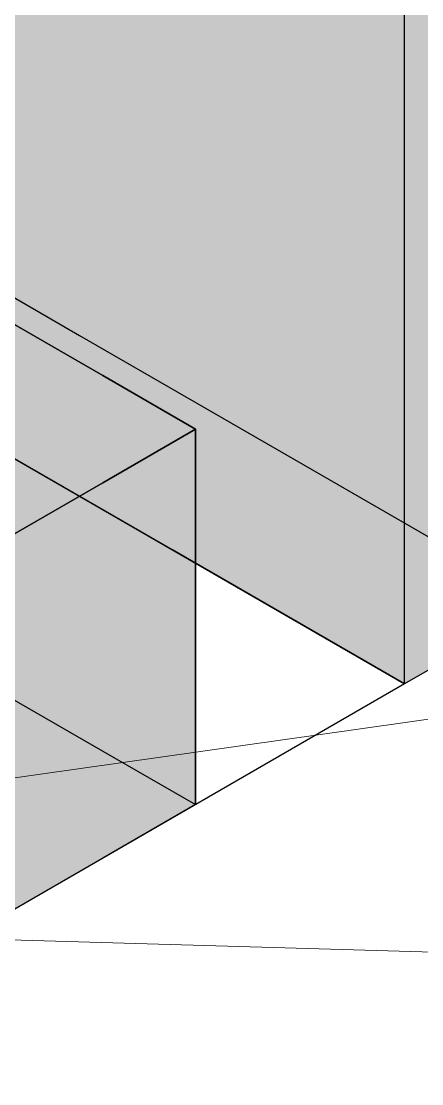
# Model space of a CAD drawing. Header units: metres. Extents: x 0 to 24.2, y -20 to 5.6.
# Drawn here: x 13.344 to 13.717, y -17.648 to -16.657 of the extents above; entities that cross this region are included whole.
import ezdxf

# ---------------------------------------------------------------- set-up
doc = ezdxf.new("R2010")
doc.units = ezdxf.units.M
doc.header["$LTSCALE"] = 0.25
doc.layers.add('ISO-ARISTAS', color=8, linetype='CONTINUOUS')
doc.layers.add('ISO-CONCRETO-SUP', color=254, linetype='CONTINUOUS', true_color=0xe8e8e8)
doc.layers.add('LLAMADAS', color=30, linetype='CONTINUOUS', lineweight=18)

msp = doc.modelspace()

# ---------------------------------------------------------------- linework, layer by layer
at = {"layer": 'ISO-ARISTAS', "color": 250}
for p, q in [((13.70131, -16.775), (13.70131, -16.525)), ((13.70131, -16.775), (13.70131, -16.525)), ((12.83529, -16.775), (13.70131, -17.275)), ((13.70131, -17.025), (13.70131, -16.775)), ((13.70131, -17.025), (13.70131, -16.775)), ((13.1817, -16.825), (13.39821, -16.95)), ((13.1817, -16.825), (13.39821, -16.95)), ((13.41986, -16.9875), (13.33325, -16.9375)), ((13.33325, -16.9375), (13.41986, -16.9875)), ((13.39821, -16.95), (13.61471, -17.075)), ((13.39821, -16.95), (13.61471, -17.075)), ((13.50646, -17.0375), (13.41986, -16.9875)), ((13.41986, -16.9875), (13.50646, -17.0375)), ((13.48481, -17.15), (13.2683, -17.025)), ((13.2683, -17.025), (13.48481, -17.15)), ((13.70131, -17.275), (13.70131, -17.025)), ((13.70131, -17.275), (13.70131, -17.025)), ((13.41986, -17.0875), (13.50646, -17.0375)), ((13.50646, -17.0375), (13.41986, -17.0875)), ((13.50646, -17.15417), (13.50646, -17.0375)), ((13.50646, -17.0375), (13.50646, -17.15417)), ((13.61471, -17.075), (13.83122, -17.2)), ((13.61471, -17.075), (13.83122, -17.2)), ((13.33325, -17.1375), (13.41986, -17.0875)), ((13.41986, -17.0875), (13.33325, -17.1375)), ((13.70131, -17.275), (13.48481, -17.15)), ((13.48481, -17.15), (13.70131, -17.275)), ((13.50646, -17.27083), (13.50646, -17.15417)), ((13.50646, -17.15417), (13.50646, -17.27083)), ((13.83122, -17.2), (13.70131, -17.275)), ((13.83122, -17.2), (13.70131, -17.275)), ((13.70131, -17.275), (12.01256, -18.25)), ((13.50646, -17.3875), (13.50646, -17.27083)), ((13.50646, -17.27083), (13.50646, -17.3875)), ((13.33325, -17.2875), (13.41986, -17.3375)), ((13.33325, -17.2875), (13.41986, -17.3375)), ((13.41986, -17.3375), (13.50646, -17.3875)), ((13.41986, -17.3375), (13.50646, -17.3875)), ((13.50646, -17.3875), (13.41986, -17.4375)), ((13.50646, -17.3875), (13.41986, -17.4375)), ((13.41986, -17.4375), (13.33325, -17.4875)), ((13.41986, -17.4375), (13.33325, -17.4875))]:
    msp.add_line(p, q, dxfattribs=at)
at = {"layer": 'ISO-CONCRETO-SUP', "true_color": 0xbcb7ad}
for points in [[(13.1817, -16.575), (13.39821, -16.7), (13.1817, -16.325), (13.39821, -16.45)], [(13.61471, -16.575), (13.83122, -16.7), (13.61471, -16.325), (13.83122, -16.45)], [(13.48481, -16.65), (13.70131, -16.775), (13.48481, -16.4), (13.70131, -16.525)], [(13.39821, -16.7), (13.61471, -16.825), (13.39821, -16.45), (13.61471, -16.575)], [(13.2683, -16.775), (13.48481, -16.9), (13.2683, -16.525), (13.48481, -16.65)], [(13.1817, -16.825), (13.39821, -16.95), (13.1817, -16.575), (13.39821, -16.7)], [(13.61471, -16.825), (13.83122, -16.95), (13.61471, -16.575), (13.83122, -16.7)], [(13.48481, -16.9), (13.70131, -17.025), (13.48481, -16.65), (13.70131, -16.775)], [(13.39821, -16.95), (13.61471, -17.075), (13.39821, -16.7), (13.61471, -16.825)], [(13.2683, -17.025), (13.48481, -17.15), (13.2683, -16.775), (13.48481, -16.9)], [(13.61471, -17.075), (13.83122, -17.2), (13.61471, -16.825), (13.83122, -16.95)], [(13.48481, -17.15), (13.70131, -17.275), (13.48481, -16.9), (13.70131, -17.025)]]:
    msp.add_solid(points, dxfattribs=at)
at = {"layer": 'ISO-CONCRETO-SUP', "true_color": 0xa8a49b}
for points in [[(13.83122, -16.7), (13.70131, -16.775), (13.83122, -16.45), (13.70131, -16.525)], [(13.83122, -16.95), (13.70131, -17.025), (13.83122, -16.7), (13.70131, -16.775)], [(13.83122, -17.2), (13.70131, -17.275), (13.83122, -16.95), (13.70131, -17.025)]]:
    msp.add_solid(points, dxfattribs=at)
at = {"layer": 'ISO-CONCRETO-SUP', "true_color": 0xd0cbc0}
for points in [[(13.1817, -16.825), (13.39821, -16.95), (13.05179, -16.9), (13.2683, -17.025)], [(13.39821, -16.95), (13.61471, -17.075), (13.2683, -17.025), (13.48481, -17.15)], [(13.61471, -17.075), (13.83122, -17.2), (13.48481, -17.15), (13.70131, -17.275)]]:
    msp.add_solid(points, dxfattribs=at)
at = {"layer": 'ISO-CONCRETO-SUP', "true_color": 0xa7a7a3}
for points in [[(13.33325, -16.9375), (13.41986, -16.9875), (13.24665, -16.9875), (13.33325, -17.0375)], [(13.41986, -16.9875), (13.50646, -17.0375), (13.33325, -17.0375), (13.41986, -17.0875)], [(13.33325, -17.0375), (13.41986, -17.0875), (13.24665, -17.0875), (13.33325, -17.1375)], [(13.33325, -17.2875), (13.41986, -17.3375), (13.24665, -17.3375), (13.33325, -17.3875)], [(13.41986, -17.3375), (13.50646, -17.3875), (13.33325, -17.3875), (13.41986, -17.4375)], [(13.33325, -17.3875), (13.41986, -17.4375), (13.24665, -17.4375), (13.33325, -17.4875)]]:
    msp.add_solid(points, dxfattribs=at)
at = {"layer": 'ISO-CONCRETO-SUP', "true_color": 0x969693}
for points in [[(13.33325, -17.05417), (13.41986, -17.10417), (13.33325, -16.9375), (13.41986, -16.9875)], [(13.41986, -17.10417), (13.50646, -17.15417), (13.41986, -16.9875), (13.50646, -17.0375)], [(13.33325, -17.17083), (13.41986, -17.22083), (13.33325, -17.05417), (13.41986, -17.10417)], [(13.41986, -17.22083), (13.50646, -17.27083), (13.41986, -17.10417), (13.50646, -17.15417)], [(13.33325, -17.2875), (13.41986, -17.3375), (13.33325, -17.17083), (13.41986, -17.22083)], [(13.41986, -17.3375), (13.50646, -17.3875), (13.41986, -17.22083), (13.50646, -17.27083)]]:
    msp.add_solid(points, dxfattribs=at)
at = {"layer": 'ISO-CONCRETO-SUP', "true_color": 0x878784}
for points in [[(13.50646, -17.15417), (13.41986, -17.20417), (13.50646, -17.0375), (13.41986, -17.0875)], [(13.41986, -17.20417), (13.33325, -17.25417), (13.41986, -17.0875), (13.33325, -17.1375)], [(13.50646, -17.27083), (13.41986, -17.32083), (13.50646, -17.15417), (13.41986, -17.20417)], [(13.41986, -17.32083), (13.33325, -17.37083), (13.41986, -17.20417), (13.33325, -17.25417)], [(13.50646, -17.3875), (13.41986, -17.4375), (13.50646, -17.27083), (13.41986, -17.32083)], [(13.41986, -17.4375), (13.33325, -17.4875), (13.41986, -17.32083), (13.33325, -17.37083)]]:
    msp.add_solid(points, dxfattribs=at)
at = {"layer": 'LLAMADAS'}
for p, q in [((14.89, -17.1425), (13.16005, -17.3875)), ((14.89, -17.55875), (12.61878, -17.493))]:
    msp.add_line(p, q, dxfattribs=at)

doc.saveas('drawing.dxf')
